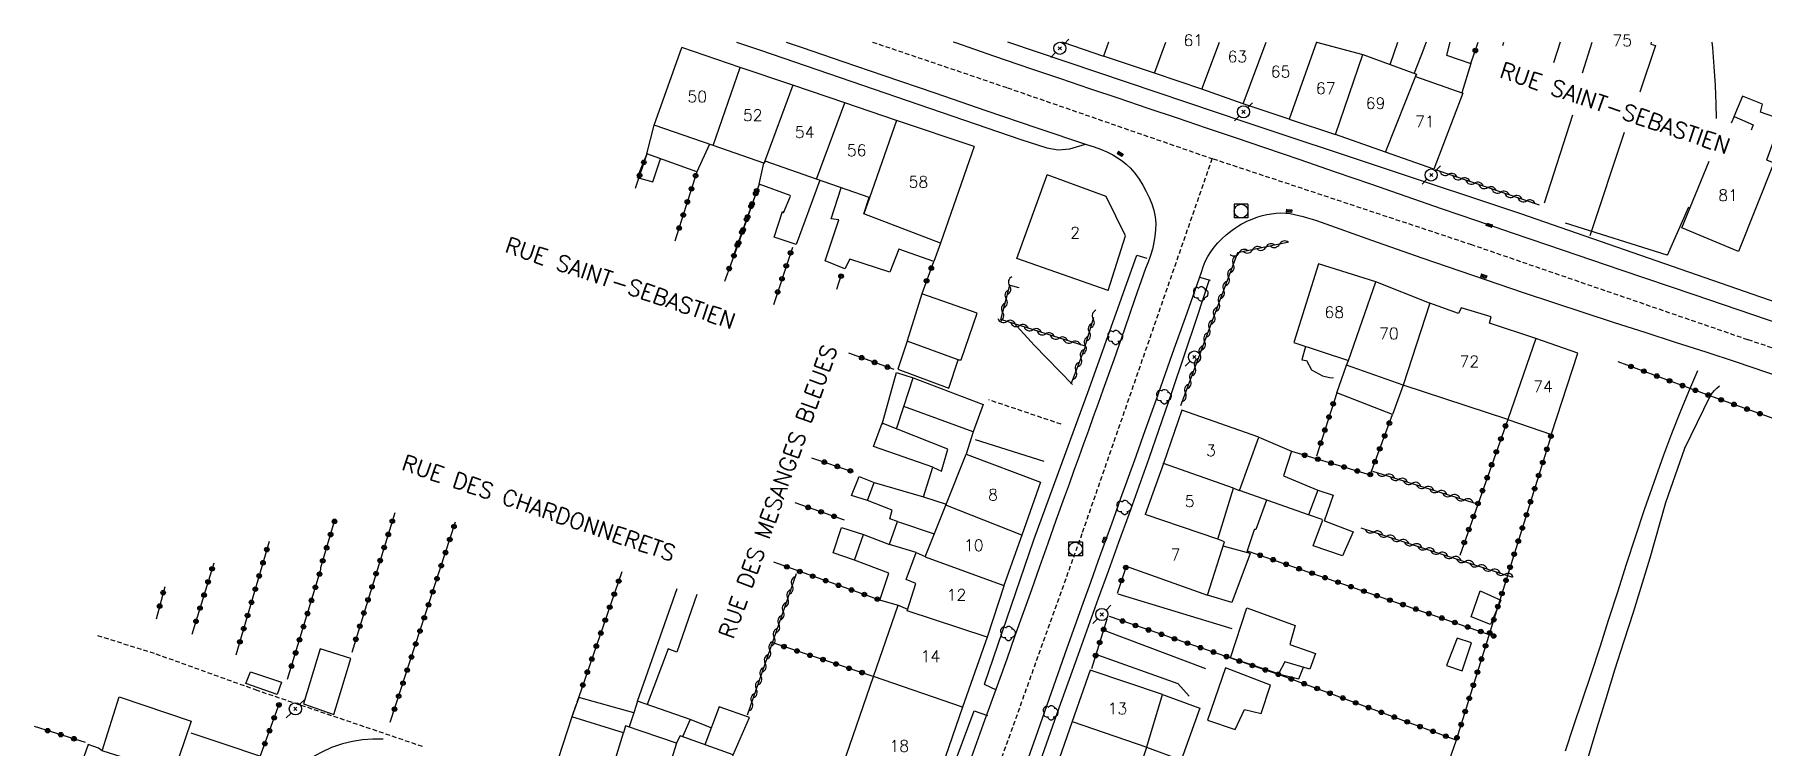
# Model space of a CAD drawing. Header units: millimetres. Extents: x 149998 to 151001, y 150999 to 152001.
# Drawn here: x 150548.3 to 150737.2, y 151922.9 to 152000.8 of the extents above; entities that cross this region are included whole.
import ezdxf
from ezdxf.enums import TextEntityAlignment as Align

# ---------------------------------------------------------------- set-up
doc = ezdxf.new("R2010")
doc.units = ezdxf.units.MM
doc.linetypes.add('DASHED', pattern=[0.75, 0.5, -0.25])
doc.layers.get('0').update_dxf_attribs({"linetype": 'CONTINUOUS'})
for name, color, linetype in [('W0001', 6, 'DASHED'), ('W0006', 2, 'CONTINUOUS'), ('W0008', 7, 'CONTINUOUS'), ('W0014', 7, 'CONTINUOUS'), ('W0017', 7, 'CONTINUOUS'), ('W0071', 7, 'CONTINUOUS'), ('W0101', 7, 'CONTINUOUS'), ('W0104', 1, 'CONTINUOUS'), ('W0112', 1, 'DASHED'), ('W0300', 7, 'CONTINUOUS'), ('W0310', 3, 'CONTINUOUS'), ('W0323', 7, 'CONTINUOUS'), ('W0401', 7, 'CONTINUOUS'), ('W0420', 7, 'CONTINUOUS'), ('W0473', 7, 'CONTINUOUS'), ('W0989', 7, 'CONTINUOUS'), ('W0991', 7, 'CONTINUOUS'), ('W1102', 7, 'CONTINUOUS')]:
    doc.layers.add(name, color=color, linetype=linetype)
doc.styles.get("Standard").update_dxf_attribs({"font": 'romans.shx', "width": 0.85})

# ---------------------------------------------------------------- blocks, each defined once
blk = doc.blocks.new('T300')
for p, q in [((-0.8, 0.51), (-0.86, 0.34)), ((-0.86, 0.34), (-0.86, 0.17)), ((-0.86, 0.17), (-0.74, 0.06)), ((-0.69, 0.63), (-0.8, 0.51)), ((-0.8, -0.06), (-0.74, 0.06)), ((-0.74, 0.06), (-0.69, 0.11)), ((-0.57, 0.69), (-0.69, 0.63)), ((-0.46, 0.69), (-0.57, 0.69)), ((-0.29, 0.63), (-0.46, 0.69)), ((-0.29, 0.63), (-0.17, 0.74)), ((-0.23, 0.57), (-0.29, 0.63)), ((-0.17, 0.74), (-0.06, 0.8)), ((-0.06, 0.8), (0.06, 0.8)), ((0.06, 0.8), (0.23, 0.74)), ((0.23, 0.74), (0.34, 0.63)), ((0.34, 0.63), (0.4, 0.51)), ((0.46, 0.46), (0.34, 0.46)), ((0.4, 0.51), (0.4, 0.46)), ((0.57, 0.4), (0.46, 0.46)), ((0.57, 0.4), (0.69, 0.29)), ((0.69, 0.29), (0.74, 0.17)), ((0.74, 0.06), (0.69, -0.17)), ((0.74, 0.17), (0.74, 0.06)), ((-0.8, -0.17), (-0.8, -0.06)), ((-0.8, -0.23), (-0.8, -0.17)), ((-0.74, -0.34), (-0.8, -0.23)), ((-0.69, -0.4), (-0.74, -0.34)), ((-0.51, -0.46), (-0.69, -0.4)), ((-0.4, -0.46), (-0.51, -0.46)), ((-0.4, -0.46), (-0.34, -0.46)), ((-0.34, -0.46), (-0.34, -0.4)), ((-0.34, -0.51), (-0.34, -0.46)), ((-0.29, -0.63), (-0.34, -0.51)), ((-0.17, -0.74), (-0.29, -0.63)), ((-0.06, -0.8), (-0.17, -0.74)), ((0.06, -0.8), (-0.06, -0.8)), ((0.17, -0.74), (0.06, -0.8)), ((0.23, -0.69), (0.17, -0.74)), ((0.29, -0.46), (0.23, -0.46)), ((0.29, -0.63), (0.23, -0.69)), ((0.46, -0.4), (0.29, -0.46)), ((0.34, -0.51), (0.29, -0.63)), ((0.34, -0.51), (0.34, -0.46)), ((0.57, -0.34), (0.46, -0.4)), ((0.63, -0.29), (0.57, -0.34)), ((0.69, -0.17), (0.63, -0.29))]:
    blk.add_line(p, q)
blk = doc.blocks.new('T473')
for p, q in [((-0.166667, 0.166667), (0.166667, -0.166667)), ((-0.166667, -0.166667), (0.166667, 0.166667)), ((0.500001, 0.500001), (1.000002, 1.000002)), ((-1.000002, -1.000002), (-0.500001, -0.500001))]:
    blk.add_line(p, q)
blk.add_ellipse((0, 0), major_axis=(0.471405, 0.471405), ratio=1, start_param=5.4977871438, end_param=11.780972451)
blk = doc.blocks.new('T401')
for p, q in [((-0.3, 0.3), (0, 0.3)), ((-0.3, -0.25), (-0.3, 0.3)), ((-0.3, 0.15), (0, 0.15)), ((-0.3, 0), (0, 0)), ((0, 0.3), (0, -0.25)), ((-0.3, -0.15), (0, -0.15)), ((-0.3, -0.25), (-0.3, -0.3)), ((-0.3, -0.3), (0, -0.3)), ((0, -0.3), (0, -0.25))]:
    blk.add_line(p, q)
blk = doc.blocks.new('T420')
for p, q in [((0.75, 0.75), (-0.75, 0.75)), ((-0.75, 0.75), (-0.75, -0.75)), ((0.75, 0.75), (0.75, -0.75)), ((0.75, -0.75), (-0.75, -0.75))]:
    blk.add_line(p, q)
blk.add_ellipse((0, 0), major_axis=(-0.53, 0.53), ratio=1, start_param=3.926991, end_param=10.210176)
blk = doc.blocks.new('t310o')
at = {"color": 0, "linetype": 'Continuous'}
for centre, start, end in [((-0.5, 0.38), 216.8699, 323.1304), ((0.5, -0.37), 36.8699, 143.1303)]:
    blk.add_arc(centre, 0.625, start, end, dxfattribs=at)
blk = doc.blocks.new('t323o')
at = {"color": 0, "linetype": 'Continuous'}
for radius in [0.25, 0.15]:
    blk.add_circle((0, 0), radius, dxfattribs=at)

msp = doc.modelspace()

# ---------------------------------------------------------------- linework, layer by layer
at = {"layer": 'W0001'}
for points in [[(150639.86, 152000), (150654.61, 151995), (150676.97, 151987.26)], [(150676.97, 151987.26), (150662.75, 151946.27), (150652.39, 151917.37), (150645.09, 151898.47)], [(150768.76, 151956.44), (150735.52, 151967.46), (150705.36, 151977.83), (150676.97, 151987.26)]]:
    msp.add_lwpolyline(points, dxfattribs=at)
at = {"layer": 'W0006'}
for points in [[(150625.01, 152000), (150627.62, 151999.11), (150656.08, 151989.35), (150658.91, 151988.42), (150660.15, 151988.22), (150661.43, 151988.32), (150663.16, 151988.83)], [(150742.18, 151970.3), (150710.7, 151981.21), (150680.69, 151991.22), (150654.66, 152000)]]:
    msp.add_lwpolyline(points, dxfattribs=at)
at = {"layer": 'W0008'}
for points in [[(150630.43, 152000), (150632.17, 151999.4), (150636.64, 151997.86), (150641.11, 151996.33), (150646.67, 151994.43), (150652.24, 151992.53), (150657.81, 151990.64), (150663.38, 151988.75)], [(150745.68, 151966.94), (150737.67, 151969.64), (150729.66, 151972.36), (150721.66, 151975.08), (150713.66, 151977.81), (150709.79, 151979.13), (150705.92, 151980.46), (150702.06, 151981.79), (150698.19, 151983.12), (150694.33, 151984.46), (150690.46, 151985.79), (150686.59, 151987.12), (150682.73, 151988.44), (150679.55, 151989.52), (150676.36, 151990.6), (150673.18, 151991.67), (150670, 151992.74), (150666.81, 151993.82), (150663.63, 151994.89), (150660.45, 151995.97), (150657.27, 151997.05), (150653.12, 151998.47), (150648.98, 151999.9), (150648.69, 152000)], [(150675.81, 151974.86), (150676, 151975.44), (150676.23, 151976.01), (150676.51, 151976.55), (150676.83, 151977.07), (150677.2, 151977.58), (150677.61, 151978.05), (150678.05, 151978.49), (150678.51, 151978.92), (150678.84, 151979.19), (150679.17, 151979.45), (150679.52, 151979.7), (150679.88, 151979.93), (150680.17, 151980.1), (150680.46, 151980.26), (150680.76, 151980.41), (150681.07, 151980.55), (150681.53, 151980.73), (150681.99, 151980.9), (150682.47, 151981.04), (150682.95, 151981.16), (150683.46, 151981.24), (150683.98, 151981.29), (150684.5, 151981.32), (150685.02, 151981.3), (150685.51, 151981.25), (150685.99, 151981.17), (150686.46, 151981.06), (150686.93, 151980.94), (150687.42, 151980.8), (150687.92, 151980.66), (150688.4, 151980.5), (150688.89, 151980.32)], [(150688.89, 151980.32), (150694.39, 151978.36), (150699.91, 151976.42), (150705.43, 151974.51), (150710.96, 151972.63), (150714.28, 151971.52), (150717.6, 151970.44), (150720.93, 151969.36), (150724.26, 151968.29), (150727.59, 151967.22), (150730.92, 151966.14), (150734.24, 151965.05), (150737.56, 151963.94), (150743.47, 151961.94), (150749.36, 151959.9), (150755.25, 151957.83), (150761.12, 151955.74)], [(150669.7, 151975.27), (150668.55, 151971.94), (150667.39, 151968.61), (150666.23, 151965.29), (150665.05, 151961.97), (150664.53, 151960.5), (150664, 151959.03), (150663.47, 151957.56), (150662.94, 151956.1), (150662.41, 151954.63), (150661.88, 151953.17), (150661.35, 151951.7), (150660.82, 151950.23), (150659.92, 151947.71), (150659.02, 151945.19), (150658.13, 151942.67), (150657.23, 151940.14), (150656.34, 151937.62), (150655.44, 151935.1), (150654.54, 151932.58), (150653.64, 151930.06), (150651.98, 151925.46), (150650.31, 151920.86)], [(150655.98, 151919.14), (150657.71, 151924.03), (150659.43, 151928.92), (150661.16, 151933.8), (150662.9, 151938.69), (150663.72, 151940.98), (150664.54, 151943.28), (150665.37, 151945.57), (150666.2, 151947.86), (150667.02, 151950.16), (150667.85, 151952.45), (150668.67, 151954.74), (150669.49, 151957.04), (150671.08, 151961.49), (150672.66, 151965.95), (150674.24, 151970.41), (150675.81, 151974.86)]]:
    msp.add_lwpolyline(points, dxfattribs=at)
at = {"layer": 'W0014'}
for points in [[(150663.38, 151988.75), (150664.1, 151988.55), (150664.8, 151988.29), (150665.48, 151988), (150666.14, 151987.66), (150666.65, 151987.36), (150667.14, 151987.03), (150667.6, 151986.66), (150668.03, 151986.25), (150668.55, 151985.66), (150669.01, 151985.02), (150669.41, 151984.36), (150669.78, 151983.67), (150670.1, 151983.01), (150670.38, 151982.32), (150670.61, 151981.62), (150670.76, 151980.89), (150670.82, 151980.19), (150670.8, 151979.49), (150670.73, 151978.8), (150670.62, 151978.11), (150670.47, 151977.38), (150670.26, 151976.66), (150670.01, 151975.95), (150669.7, 151975.27)], [(150652.1, 151929.83), (150657.51, 151945.62), (150663.55, 151962.12), (150668.77, 151976.71), (150669.83, 151976.38)], [(150676.67, 151974.01), (150675.32, 151969.89), (150673.94, 151965.77), (150672.55, 151961.66), (150671.13, 151957.56), (150670.06, 151954.49), (150668.97, 151951.43), (150667.87, 151948.37), (150666.76, 151945.31), (150665.65, 151942.25), (150664.54, 151939.2), (150663.43, 151936.14), (150662.33, 151933.08), (150660.24, 151927.2), (150658.14, 151921.32)], [(150675.61, 151974.31), (150676.75, 151973.99)], [(150653.43, 151929.17), (150652.1, 151929.8)], [(150622.4, 151911.18), (150634.09, 151906.85), (150635.74, 151906.5), (150638.82, 151906.55), (150640.16, 151906.74), (150641.58, 151907.51), (150643.61, 151908.8), (150645.41, 151911.94), (150650.97, 151926.92), (150652.43, 151926.42)], [(150586.4, 151923.83), (150585.27, 151923.83), (150584.15, 151923.75), (150583.05, 151923.58), (150581.96, 151923.31), (150580.77, 151922.9), (150579.63, 151922.37), (150578.52, 151921.78), (150577.44, 151921.16), (150576.3, 151920.51), (150575.18, 151919.83), (150574.1, 151919.08), (150573.09, 151918.23), (150572.59, 151917.72), (150572.13, 151917.18), (150571.72, 151916.6), (150571.35, 151915.99)]]:
    msp.add_lwpolyline(points, dxfattribs=at)
at = {"layer": 'W0017'}
for points in [[(150713.31, 151982.42), (150716.4, 151992.04)], [(150722.02, 151990.13), (150718.27, 151978.83)], [(150729.03, 151981.96), (150726.7, 151976.69)], [(150661.74, 151962.57), (150657.55, 151966.88), (150655.31, 151969.32)], [(150658.62, 151954.16), (150651.11, 151956.54)], [(150666.67, 151939.71), (150679.14, 151935.92)], [(150676.3, 151931.5), (150665.17, 151935.71)], [(150664.44, 151933.03), (150673.22, 151929.9), (150674.48, 151928.52)], [(150576.63, 151920.72), (150565.43, 151924.47)]]:
    msp.add_lwpolyline(points, dxfattribs=at)
at = {"layer": 'W0071'}
for points in [[(150730.02, 151964.06), (150729.04, 151961.78), (150728.08, 151959.48), (150727.17, 151957.17), (150726.29, 151954.84), (150725.23, 151951.87), (150724.2, 151948.89), (150723.2, 151945.9), (150722.22, 151942.9), (150721.26, 151939.89), (150720.3, 151936.89), (150719.33, 151933.89), (150718.35, 151930.89), (150717.42, 151928.09), (150716.48, 151925.3), (150715.55, 151922.5)], [(150718.12, 151921.95), (150719.07, 151925.11), (150720.03, 151928.27), (150721, 151931.42), (150721.99, 151934.56), (150723.02, 151937.7), (150724.83, 151943.64), (150726.55, 151949.67), (150728.62, 151955.64), (150731.41, 151961.3), (150731.62, 151961.62), (150731.86, 151961.91), (150732.12, 151962.18), (150732.41, 151962.42)]]:
    msp.add_lwpolyline(points, dxfattribs=at)
at = {"layer": 'W0101'}
for points in [[(150622.47, 151988.68), (150616.02, 151990.93), (150619.02, 151999.4)], [(150625.41, 151997.23), (150619.02, 151999.4)], [(150660.69, 151999.95), (150660.55, 152000)], [(150665.13, 151998.45), (150665.15, 151998.42), (150660.69, 151999.95)], [(150670.69, 151996.58), (150665.13, 151998.45), (150665.13, 151998.45)], [(150688.38, 152000), (150688.4, 151999.99)], [(150688.4, 151999.99), (150693.46, 151998.65)], [(150693.46, 151998.65), (150699.32, 151996.5)], [(150717.46, 151996.65), (150718.51, 152000)], [(150724.97, 152000), (150724.91, 151999.77), (150725.42, 151999.62), (150723.72, 151994.52)], [(150631.15, 151995.28), (150625.41, 151997.23)], [(150675.84, 151994.85), (150670.69, 151996.58)], [(150699.32, 151996.5), (150699.19, 151996.23), (150704.37, 151994.4), (150701.21, 151986.12)], [(150636.83, 151993.35), (150631.15, 151995.28)], [(150680.39, 151993.23), (150675.84, 151994.85), (150675.84, 151994.85)], [(150642.51, 151991.43), (150642.48, 151991.43), (150636.83, 151993.35)], [(150685.39, 151991.56), (150680.48, 151993.2), (150680.39, 151993.23)], [(150650.97, 151988.59), (150642.51, 151991.43)], [(150685.39, 151991.56), (150690.45, 151989.89)], [(150695.94, 151987.97), (150690.45, 151989.89)], [(150628.14, 151986.98), (150627.98, 151986.76), (150622.47, 151988.68)], [(150633.74, 151985.02), (150628.14, 151986.98)], [(150650.97, 151988.59), (150647.3, 151978.02), (150638.94, 151981.21)], [(150701.21, 151986.12), (150695.94, 151987.97)], [(150737.56, 151987.13), (150738.37, 151986.79), (150734.48, 151977.11), (150728.31, 151979.7), (150731.28, 151986.97)], [(150665.63, 151972.85), (150655.65, 151976.36), (150658.96, 151985.47)], [(150665.63, 151972.85), (150667.5, 151978.84), (150665.42, 151983.12), (150658.96, 151985.47)], [(150639.5, 151983), (150633.74, 151985.02)], [(150638.94, 151981.21), (150639.5, 151983)], [(150688.62, 151975.77), (150685.91, 151967.17), (150691.87, 151965.2)], [(150694.86, 151973.81), (150694.86, 151973.81), (150688.62, 151975.77)], [(150700.77, 151971.45), (150700.75, 151971.45), (150694.86, 151973.81)], [(150712.35, 151967.62), (150707.28, 151969.28), (150707.46, 151969.96), (150704.21, 151970.95), (150703.92, 151970.32), (150700.77, 151971.45), (150700.77, 151971.45)], [(150716.94, 151966.01), (150712.35, 151967.62), (150712.35, 151967.62)], [(150697.84, 151962.49), (150697.84, 151962.52), (150691.68, 151964.68), (150691.87, 151965.2)], [(150709.29, 151958.75), (150714.06, 151957.1), (150714.06, 151957.18), (150716.94, 151966.01)], [(150709.29, 151958.75), (150697.84, 151962.49)], [(150673.68, 151959.76), (150671.68, 151953.95), (150671.68, 151954.01), (150671.66, 151953.96)], [(150679.31, 151951.24), (150679.96, 151950.98), (150682.07, 151956.83), (150673.68, 151959.76)], [(150647.87, 151949.39), (150650.09, 151954.95), (150658.24, 151951.92)], [(150671.66, 151953.96), (150669.67, 151948.39)], [(150658.24, 151951.92), (150656.18, 151946.12)], [(150677.59, 151945.68), (150679.31, 151951.24)], [(150645.61, 151943.74), (150647.87, 151949.39)], [(150656.18, 151946.12), (150654.21, 151940.61)], [(150667.6, 151942.72), (150667.59, 151942.72), (150676.47, 151939.57), (150678.35, 151945.39), (150677.59, 151945.68)], [(150643.65, 151937.86), (150644.59, 151940.84), (150643.56, 151941.26), (150644.66, 151944.21), (150645.61, 151943.77)], [(150645.61, 151943.77), (150645.61, 151943.74)], [(150654.21, 151940.61), (150654.21, 151940.55), (150652.41, 151934.97)], [(150639.97, 151930.67), (150642.69, 151938.45), (150643.7, 151938.02)], [(150652.41, 151934.97), (150649.7, 151927.32)], [(150649.7, 151927.32), (150645.63, 151915.49), (150635.9, 151918.84), (150639.97, 151930.67)], [(150663.65, 151931.37), (150661.69, 151925.75)], [(150669.85, 151922.96), (150669.85, 151922.99), (150671.56, 151928.7), (150663.65, 151931.37)], [(150612.67, 151924.51), (150607, 151926.27), (150604.5, 151918.55), (150610.25, 151916.63)], [(150618.45, 151923.39), (150612.89, 151925.3), (150612.67, 151924.51)], [(150661.69, 151925.75), (150659.68, 151920), (150659.68, 151920)], [(150612.67, 151924.51), (150612.67, 151924.51)], [(150621.34, 151912.93), (150624.65, 151922.11), (150618.85, 151924.18), (150618.45, 151923.42)], [(150618.45, 151923.42), (150618.45, 151923.39)], [(150667.89, 151917.17), (150669.85, 151922.96)]]:
    msp.add_lwpolyline(points, dxfattribs=at)
msp.add_lwpolyline([(150565.43, 151925.79), (150563.47, 151920), (150561.9, 151915.84), (150557.26, 151917.4), (150558.59, 151921.63), (150555.71, 151922.56), (150557.56, 151928.47)], close=True, dxfattribs=at)
at = {"layer": 'W0104'}
for points in [[(150688.4, 151999.99), (150688.41, 152000)], [(150696.45, 151997.55), (150697.28, 152000)], [(150700.37, 152000), (150700.12, 151999.33), (150700.1, 151999.3), (150699.07, 151996.59)], [(150702.95, 152000), (150702.6, 151998.56), (150705.26, 151997.64), (150704.26, 151994.44)], [(150708.75, 151999.62), (150708.87, 152000)], [(150715.01, 152000), (150714.29, 151997.74)], [(150737.61, 151987.11), (150739.18, 151991.54), (150736.9, 151992.33), (150737.11, 151993.2), (150734.93, 151994.09), (150733.99, 151991.84), (150734.02, 151991.87)], [(150622.07, 151988.82), (150620.68, 151985.83), (150615.2, 151987.79), (150616.02, 151990.93)], [(150734.02, 151991.87), (150733.71, 151991.12)], [(150734.02, 151991.87), (150736.09, 151990.96), (150735.89, 151990.38)], [(150615.2, 151987.79), (150614.17, 151985.18), (150615.85, 151984.73), (150616.7, 151987.25)], [(150634.12, 151984.89), (150632.53, 151980.55), (150632.5, 151980.55), (150631.52, 151977.86), (150629.13, 151978.68), (150630.05, 151981.48), (150630.14, 151981.32), (150630.92, 151983.16), (150630.86, 151983.22), (150627.47, 151984.48), (150627.98, 151986.76)], [(150647.3, 151978.02), (150646.58, 151976.02), (150642.75, 151977.37), (150641.77, 151974.85), (150637.38, 151976.28), (150636.86, 151975.2), (150634.71, 151976.1), (150636.18, 151980.58), (150635.35, 151980.67), (150636.46, 151984.06)], [(150639.56, 151982.98), (150638.94, 151981.21)], [(150649.23, 151965.28), (150643.66, 151967.31)], [(150687.2, 151966.74), (150686.77, 151965.28), (150687.28, 151965.21), (150687.84, 151964.19), (150689.04, 151963.51), (150689.79, 151963.34), (150690.25, 151963.29)], [(150697.84, 151962.49), (150696.7, 151959.29), (150690.59, 151961.66), (150691.68, 151964.68)], [(150640.92, 151958.35), (150640.94, 151958.24), (150642.49, 151963.88), (150644.33, 151963.31)], [(150643.3, 151960.17), (150644.33, 151963.31)], [(150644.33, 151963.31), (150651.96, 151960.39), (150650.86, 151957.41)], [(150642.48, 151957.74), (150643.3, 151960.17)], [(150650.86, 151957.41), (150643.3, 151960.17)], [(150646.45, 151953.54), (150639.99, 151955.8), (150640.92, 151958.35)], [(150646.45, 151953.54), (150647.42, 151953.12), (150648.11, 151955.53), (150640.92, 151958.35)], [(150650.86, 151957.41), (150650.09, 151954.95)], [(150682.07, 151956.83), (150685.66, 151955.28), (150684.77, 151952.6), (150688.54, 151951.02), (150687.53, 151948.33), (150679.96, 151950.98)], [(150645.43, 151950.32), (150646.45, 151953.54)], [(150639.31, 151949.89), (150637.58, 151950.45), (150638.43, 151952.54), (150640.06, 151951.87)], [(150639.31, 151949.89), (150640.06, 151951.87)], [(150640.06, 151951.87), (150645.43, 151950.32)], [(150642.62, 151947.61), (150641.75, 151947.89), (150642.03, 151948.84), (150639.31, 151949.89)], [(150645.43, 151950.32), (150647.92, 151949.51)], [(150682.92, 151949.95), (150681.77, 151946.72), (150681.61, 151946.72), (150681.58, 151946.69), (150680.81, 151944.42), (150680.82, 151944.31), (150681.12, 151944.1)], [(150688.54, 151951.02), (150690.2, 151950.48), (150689.22, 151947.66), (150689.25, 151947.69), (150692.4, 151946.47), (150691.21, 151943.86), (150688.04, 151944.94), (150689.04, 151947.68), (150689.01, 151947.82), (150687.53, 151948.33)], [(150642.83, 151938.4), (150640.66, 151939.03), (150641.66, 151941.98), (150637.91, 151943.4), (150638.89, 151946.2), (150641.74, 151945.11), (150641.74, 151945.14), (150642.62, 151947.61)], [(150642.62, 151947.61), (150646.61, 151946.25)], [(150637.91, 151943.4), (150635.58, 151944.18), (150636.49, 151946.95), (150638.89, 151946.2)], [(150644.66, 151944.21), (150641.74, 151945.11)], [(150681.12, 151944.1), (150679.14, 151938.75), (150676.47, 151939.57)], [(150681.12, 151944.1), (150678.2, 151944.92)], [(150614.2, 151927.98), (150618.51, 151940.28)], [(150620.68, 151939.63), (150618.49, 151933.32), (150617.54, 151933.71), (150615.26, 151927.61)], [(150684.24, 151930.95), (150686.47, 151930.42), (150686.95, 151931.69)], [(150622.25, 151925.05), (150619.95, 151925.96), (150619.95, 151925.98), (150614.2, 151927.98), (150613.8, 151926.7), (150607.77, 151928.37), (150607, 151926.27)], [(150671.56, 151928.7), (150675.63, 151927.21), (150673.59, 151921.54), (150669.85, 151922.93)], [(150613.8, 151926.7), (150613.27, 151925.17)], [(150624.65, 151922.11), (150626.43, 151926.18), (150623.12, 151927.37), (150621.55, 151923.22)], [(150619.95, 151925.96), (150619.11, 151924.08)], [(150555.71, 151922.56), (150555.28, 151922.84), (150554.17, 151923.23), (150553.18, 151920.43), (150554.32, 151920.24), (150554.32, 151920.21), (150553.96, 151918.89), (150557.39, 151917.83)]]:
    msp.add_lwpolyline(points, dxfattribs=at)
for points in [[(150648.2, 151962.19), (150649.23, 151965.28), (150649.26, 151965.28), (150649.55, 151965.26), (150651.32, 151970.38), (150645.27, 151972.49), (150643.66, 151967.34), (150643.66, 151967.31), (150642.65, 151964.27)], [(150707.39, 151936.35), (150705.3, 151937.2), (150706.28, 151940.02), (150708.51, 151939.03)], [(150684.24, 151930.95), (150678.99, 151932.7), (150680.76, 151938.19), (150686.05, 151936.24), (150685.47, 151934.18), (150688.26, 151933.2), (150687.67, 151931.49), (150684.91, 151932.27)], [(150703.76, 151934.88), (150702.58, 151931.86), (150704.32, 151931.3), (150705.32, 151934.34)], [(150577.71, 151927.69), (150581.02, 151926.51), (150582.88, 151932.63), (150579.52, 151933.71)], [(150574.82, 151928.72), (150571.4, 151929.9), (150571.92, 151931.17), (150575.31, 151930.07)], [(150683.37, 151929.71), (150678.43, 151931.62), (150676.47, 151925.9), (150679.51, 151924.88), (150680.52, 151927.05), (150682.34, 151926.62)]]:
    msp.add_lwpolyline(points, close=True, dxfattribs=at)
at = {"layer": 'W0112'}
for points in [[(150660.49, 151958.23), (150652.58, 151960.9)], [(150590.71, 151923.02), (150572.65, 151929.14), (150561.42, 151933.18), (150554.99, 151935.19)], [(150607.73, 151928.33), (150607.08, 151926.48)]]:
    msp.add_lwpolyline(points, dxfattribs=at)
at = {"layer": 'W0300'}
for points in [[(150732.11, 151991.66), (150732.07, 151993.21), (150731.98, 151995.26), (150731.85, 151997.31), (150731.68, 151999.35), (150731.62, 152000)], [(150726.7, 151976.71), (150715.58, 151980.22)]]:
    msp.add_lwpolyline(points, dxfattribs=at)
at = {"layer": 'W0310'}
for points in [[(150712.76, 151982.17), (150701.39, 151986.02)], [(150685.2, 151978.09), (150679.74, 151976.95), (150673.54, 151960.25)], [(150663.1, 151966.75), (150653.88, 151969.68), (150654.87, 151973.42), (150655.87, 151973.17)], [(150661.58, 151962.65), (150663.13, 151966.73), (150663.1, 151966.75), (150664.07, 151969.95)], [(150694.52, 151953.11), (150705.96, 151949.54)], [(150693.23, 151946.92), (150709.8, 151941.54)], [(150631.53, 151941.89), (150626.19, 151926.45)]]:
    msp.add_lwpolyline(points, dxfattribs=at)
at = {"layer": 'W0323'}
for points in [[(150705.26, 151997.64), (150706.06, 152000)], [(150615.2, 151987.79), (150613.95, 151984)], [(150620.68, 151985.83), (150618.29, 151978.24)], [(150627.47, 151984.48), (150625.09, 151977.62), (150623.69, 151973.84)], [(150627.47, 151984.48), (150624.59, 151976.39)], [(150631.12, 151977.55), (150629.04, 151971.27)], [(150646.55, 151975.99), (150645.27, 151972.49)], [(150635.96, 151972.99), (150636.5, 151974.61)], [(150642.25, 151964.21), (150637.28, 151966)], [(150764.83, 151949.49), (150754.41, 151953.11), (150732.15, 151961.06), (150721.35, 151965.07)], [(150690.59, 151961.66), (150688.39, 151954.75)], [(150685.66, 151955.28), (150694.25, 151952.71), (150696.7, 151959.29)], [(150709.29, 151958.75), (150704.03, 151943.91)], [(150714.06, 151957.1), (150703.66, 151923.73), (150689.05, 151881.98), (150676.47, 151847.72)], [(150633.19, 151954.58), (150637.76, 151953.04)], [(150636.82, 151947.77), (150631.42, 151949.64)], [(150575.96, 151930.38), (150579.6, 151942.38), (150579.59, 151942.6), (150581.17, 151947.89)], [(150587.68, 151948.55), (150582.96, 151933.31)], [(150587.17, 151925.67), (150594.31, 151947.59)], [(150573.95, 151945.43), (150570.32, 151933.02)], [(150680.81, 151944.42), (150707.89, 151935.05)], [(150567.9, 151943.05), (150565.51, 151935.27)], [(150612.49, 151942.1), (150607.73, 151928.33)], [(150640.66, 151939.03), (150629.09, 151943.15)], [(150667.59, 151942.69), (150666.59, 151939.73)], [(150562.53, 151940.48), (150561.6, 151936.92)], [(150665.48, 151936.94), (150663.81, 151931.52)], [(150703.66, 151923.73), (150684.65, 151930.76), (150665.77, 151937.22)], [(150639.95, 151930.69), (150628.77, 151934.41)], [(150572.95, 151921.93), (150575.04, 151927.66)], [(150553.88, 151923.48), (150548.31, 151925.21)]]:
    msp.add_lwpolyline(points, dxfattribs=at)
at = {"layer": 'W1102'}
for points in [[(150660.69, 151999.95), (150660.7, 152000)], [(150665.65, 152000), (150665.13, 151998.45)], [(150670.69, 151996.58), (150671.93, 152000)], [(150675.84, 151994.85), (150677.79, 152000)], [(150680.39, 151993.23), (150682.87, 152000)], [(150688.4, 151999.99), (150685.39, 151991.56)], [(150690.45, 151989.89), (150693.46, 151998.65)], [(150622.46, 151988.68), (150625.41, 151997.23)], [(150695.94, 151987.97), (150699.32, 151996.5)], [(150631.15, 151995.28), (150628.08, 151986.89)], [(150633.74, 151985.02), (150636.83, 151993.35)], [(150642.51, 151991.43), (150639.56, 151982.98)], [(150691.87, 151965.2), (150694.86, 151973.81)], [(150700.77, 151971.45), (150697.84, 151962.49)], [(150712.35, 151967.62), (150709.29, 151958.75)], [(150679.31, 151951.24), (150671.66, 151953.96)], [(150656.18, 151946.12), (150647.87, 151949.39)], [(150677.59, 151945.68), (150669.67, 151948.39)], [(150645.61, 151943.74), (150654.21, 151940.61)], [(150652.41, 151934.97), (150643.65, 151937.86)], [(150649.7, 151927.32), (150639.97, 151930.67)], [(150661.69, 151925.75), (150669.85, 151922.96)], [(150609.79, 151916.55), (150610.2, 151916.47), (150612.67, 151924.51)], [(150618.45, 151923.39), (150615.75, 151914.8)]]:
    msp.add_lwpolyline(points, dxfattribs=at)

# ---------------------------------------------------------------- block references
at = {"layer": 'W0300'}
for p in [(150675.79, 151972.48), (150666.45, 151967.72), (150671.76, 151961.24), (150667.42, 151949.14), (150654.73, 151935.37), (150659.39, 151926.7)]:
    msp.add_blockref('T300', p, dxfattribs=at)
at = {"layer": 'W0310'}
for p, rotation in [((150702.81, 151985.54), 161.2947544570133), ((150704.23, 151985.05), 161.2947544570133), ((150705.66, 151984.57), 161.2947544570133), ((150707.08, 151984.09), 161.2947544570133), ((150708.5, 151983.61), 161.2947544570133), ((150709.92, 151983.13), 161.2947544570133), ((150711.34, 151982.65), 161.2947544570133), ((150681.4, 151977.3), 191.8563581472071), ((150682.87, 151977.6), 191.8563581472071), ((150684.33, 151977.91), 191.8563581472071), ((150679.29, 151975.72), 249.617533324967), ((150679.93, 151976.99), 191.8563581472071), ((150654.86, 151973.38), 75.21269763316492), ((150678.24, 151972.91), 249.617533324967), ((150678.77, 151974.31), 249.617533324967), ((150654.48, 151971.93), 75.21269763316492), ((150677.72, 151971.5), 249.617533324967), ((150654.52, 151969.48), 162.381687382089), ((150654.09, 151970.48), 75.21269763316492), ((150664, 151969.73), 73.14806370446924), ((150677.2, 151970.1), 249.617533324967), ((150655.95, 151969.02), 162.381687382089), ((150657.38, 151968.57), 162.381687382089), ((150658.81, 151968.11), 162.381687382089), ((150660.24, 151967.66), 162.381687382089), ((150663.57, 151968.29), 73.14806370446924), ((150676.15, 151967.28), 249.617533324967), ((150676.68, 151968.69), 249.617533324967), ((150661.67, 151967.21), 162.381687382089), ((150662.65, 151965.46), 69.16837059544694), ((150663.13, 151966.85), 73.14806370446924), ((150675.63, 151965.88), 249.617533324967), ((150662.11, 151964.06), 69.16837059544694), ((150675.11, 151964.47), 249.617533324967), ((150674.06, 151961.66), 249.617533324967), ((150674.59, 151963.07), 249.617533324967), ((150695.95, 151952.66), 342.7053107776003), ((150697.38, 151952.21), 342.7053107776003), ((150698.82, 151951.77), 342.7053107776003), ((150700.25, 151951.32), 342.7053107776003), ((150701.68, 151950.88), 342.7053107776003), ((150703.11, 151950.43), 342.7053107776003), ((150704.54, 151949.98), 342.7053107776003), ((150694.66, 151946.46), 341.9987315200726), ((150696.09, 151946), 341.9987315200726), ((150697.51, 151945.53), 341.9987315200726), ((150698.94, 151945.07), 341.9987315200726), ((150700.37, 151944.61), 341.9987315200726), ((150701.79, 151944.14), 341.9987315200726), ((150703.22, 151943.68), 341.9987315200726), ((150704.65, 151943.22), 341.9987315200726), ((150631.09, 151940.63), 250.9359646044348), ((150706.07, 151942.75), 341.9987315200726), ((150707.5, 151942.29), 341.9987315200726), ((150708.93, 151941.83), 341.9987315200726), ((150630.6, 151939.21), 250.9359646044348), ((150630.11, 151937.8), 250.9359646044348), ((150629.13, 151934.96), 250.9359646044348), ((150629.62, 151936.38), 250.9359646044348), ((150628.64, 151933.54), 250.9359646044348), ((150628.15, 151932.12), 250.9359646044348), ((150627.17, 151929.29), 250.9359646044348), ((150627.66, 151930.71), 250.9359646044348), ((150626.68, 151927.87), 250.9359646044348)]:
    msp.add_blockref('t310o', p, dxfattribs=dict(at, rotation=rotation))
at = {"layer": 'W0323'}
for p, rotation in [((150705.74, 151999.06), 71.22999195868898), ((150614.89, 151986.85), 251.7985158967951), ((150614.42, 151985.43), 251.7985158967951), ((150620.54, 151985.4), 252.5413164642927), ((150620.09, 151983.96), 252.5413164642927), ((150627.11, 151983.46), 250.4247770874863), ((150627.21, 151983.73), 250.891601109587), ((150619.19, 151981.1), 252.5413164642927), ((150619.64, 151982.53), 252.5413164642927), ((150626.6, 151982.05), 250.4247770874863), ((150626.72, 151982.31), 250.891601109587), ((150618.74, 151979.67), 252.5413164642927), ((150625.6, 151979.22), 250.4247770874863), ((150625.74, 151979.48), 250.891601109587), ((150626.1, 151980.63), 250.4247770874863), ((150626.23, 151980.9), 250.891601109587), ((150625.1, 151977.81), 250.4247770874863), ((150625.24, 151978.06), 250.891601109587), ((150624.73, 151976.65), 249.6863799086607), ((150630.45, 151975.54), 251.7204309273474), ((150630.92, 151976.96), 251.7204309273474), ((150646.3, 151975.3), 249.8290520566728), ((150624.21, 151975.24), 249.6863799086607), ((150629.98, 151974.12), 251.7204309273474), ((150636.44, 151974.41), 71.62058377863127), ((150645.78, 151973.9), 249.8290520566728), ((150629.51, 151972.69), 251.7204309273474), ((150638.69, 151965.5), 160.1675668429581), ((150640.1, 151964.99), 160.1675668429581), ((150641.51, 151964.48), 160.1675668429581), ((150722.75, 151964.55), 159.6685745000267), ((150724.16, 151964.03), 159.6685745000267), ((150725.57, 151963.5), 159.6685745000267), ((150726.97, 151962.98), 159.6685745000267), ((150728.38, 151962.46), 159.6685745000267), ((150690.21, 151960.46), 252.3392713420002), ((150729.79, 151961.94), 159.6685745000267), ((150731.19, 151961.42), 159.6685745000267), ((150732.6, 151960.9), 160.3469911827744), ((150734.01, 151960.4), 160.3469911827744), ((150689.75, 151959.03), 252.3392713420002), ((150696.35, 151958.36), 69.59865300914106), ((150735.43, 151959.89), 160.3469911827744), ((150736.84, 151959.39), 160.3469911827744), ((150689.3, 151957.6), 252.3392713420002), ((150695.83, 151956.96), 69.59865300914106), ((150708.54, 151956.64), 250.4806090263067), ((150709.04, 151958.05), 250.4806090263067), ((150714, 151956.93), 252.6926221647018), ((150687.09, 151954.85), 343.3148295943276), ((150688.84, 151956.18), 252.3392713420002), ((150695.3, 151955.55), 69.59865300914106), ((150708.04, 151955.22), 250.4806090263067), ((150713.56, 151955.5), 252.6926221647018), ((150634.61, 151954.1), 341.3760167048619), ((150636.03, 151953.63), 341.3760167048619), ((150637.45, 151953.15), 341.3760167048619), ((150688.53, 151954.42), 343.3148295943276), ((150689.97, 151953.99), 343.3148295943276), ((150691.4, 151953.56), 343.3148295943276), ((150692.84, 151953.13), 343.3148295943276), ((150694.26, 151952.74), 69.59865300914106), ((150694.78, 151954.14), 69.59865300914106), ((150707.53, 151953.81), 250.4806090263067), ((150712.66, 151952.63), 252.6926221647018), ((150713.11, 151954.06), 252.6926221647018), ((150706.53, 151950.98), 250.4806090263067), ((150707.03, 151952.39), 250.4806090263067), ((150712.22, 151951.2), 252.6926221647018), ((150632.84, 151949.15), 160.867255245674), ((150706.03, 151949.57), 250.4806090263067), ((150711.77, 151949.77), 252.6926221647018), ((150581.09, 151947.62), 73.38358344371603), ((150587.4, 151947.64), 252.7896653257921), ((150594.14, 151947.06), 71.9563507624554), ((150634.25, 151948.66), 160.867255245674), ((150635.67, 151948.17), 160.867255245674), ((150705.53, 151948.15), 250.4806090263067), ((150711.33, 151948.34), 252.6926221647018), ((150580.66, 151946.18), 73.38358344371603), ((150586.96, 151946.2), 252.7896653257921), ((150593.68, 151945.64), 71.9563507624554), ((150704.53, 151945.32), 250.4806090263067), ((150705.03, 151946.74), 250.4806090263067), ((150710.43, 151945.47), 252.6926221647018), ((150710.88, 151946.9), 252.6926221647018), ((150573.69, 151944.54), 253.6957465625827), ((150579.8, 151943.31), 73.38358344371603), ((150580.23, 151944.74), 73.38358344371603), ((150586.07, 151943.34), 252.7896653257921), ((150586.51, 151944.77), 252.7896653257921), ((150593.21, 151944.21), 71.9563507624554), ((150682.23, 151943.92), 340.9211206900962), ((150683.65, 151943.43), 340.9211206900962), ((150709.99, 151944.04), 252.6926221647018), ((150567.71, 151942.44), 252.8967012618985), ((150572.85, 151941.66), 253.6957465625827), ((150573.27, 151943.1), 253.6957465625827), ((150579.44, 151941.86), 73.13193438870283), ((150585.63, 151941.91), 252.7896653257921), ((150592.28, 151941.36), 71.9563507624554), ((150592.75, 151942.78), 71.9563507624554), ((150630.51, 151942.65), 160.3610608037209), ((150631.92, 151942.15), 160.3610608037209), ((150633.33, 151941.64), 160.3610608037209), ((150667.55, 151942.58), 251.2980752061894), ((150685.07, 151942.94), 340.9211206900962), ((150686.48, 151942.45), 340.9211206900962), ((150687.9, 151941.96), 340.9211206900962), ((150689.32, 151941.47), 340.9211206900962), ((150709.54, 151942.61), 252.6926221647018), ((150562.36, 151939.83), 255.3455408504264), ((150566.83, 151939.57), 252.8967012618985), ((150567.27, 151941.01), 252.8967012618985), ((150572.43, 151940.22), 253.6957465625827), ((150579, 151940.42), 73.13193438870283), ((150585.18, 151940.47), 252.7896653257921), ((150591.82, 151939.93), 71.9563507624554), ((150611.65, 151939.67), 250.9294362755001), ((150612.14, 151941.09), 250.9294362755001), ((150634.75, 151941.14), 160.3610608037209), ((150636.16, 151940.63), 160.3610608037209), ((150637.57, 151940.13), 160.3610608037209), ((150638.98, 151939.63), 160.3610608037209), ((150667.07, 151941.16), 251.2980752061894), ((150690.74, 151940.98), 340.9211206900962), ((150692.15, 151940.49), 340.9211206900962), ((150693.57, 151940), 340.9211206900962), ((150694.99, 151939.51), 340.9211206900962), ((150708.65, 151939.74), 252.6926221647018), ((150709.09, 151941.18), 252.6926221647018), ((150561.98, 151938.37), 255.3455408504264), ((150566.39, 151938.14), 252.8967012618985), ((150572.01, 151938.78), 253.6957465625827), ((150578.13, 151937.55), 73.13193438870283), ((150578.57, 151938.99), 73.13193438870283), ((150584.29, 151937.61), 252.7896653257921), ((150584.74, 151939.04), 252.7896653257921), ((150591.35, 151938.51), 71.9563507624554), ((150611.16, 151938.25), 250.9294362755001), ((150640.4, 151939.12), 160.3610608037209), ((150696.41, 151939.02), 340.9211206900962), ((150697.83, 151938.53), 340.9211206900962), ((150699.24, 151938.04), 340.9211206900962), ((150700.66, 151937.55), 340.9211206900962), ((150708.2, 151938.31), 252.6926221647018), ((150565.95, 151936.7), 252.8967012618985), ((150571.17, 151935.9), 253.6957465625827), ((150571.59, 151937.34), 253.6957465625827), ((150577.7, 151936.12), 73.13193438870283), ((150583.85, 151936.17), 252.7896653257921), ((150590.43, 151935.65), 71.9563507624554), ((150590.89, 151937.08), 71.9563507624554), ((150610.67, 151936.83), 250.9294362755001), ((150665.13, 151935.82), 252.8616347145817), ((150667.19, 151936.74), 161.101973343614), ((150668.61, 151936.25), 161.101973343614), ((150670.03, 151935.76), 161.101973343614), ((150702.08, 151937.06), 340.9211206900962), ((150703.5, 151936.57), 340.9211206900962), ((150704.91, 151936.08), 340.9211206900962), ((150707.76, 151936.88), 252.6926221647018), ((150570.75, 151934.46), 253.6957465625827), ((150577.26, 151934.68), 73.13193438870283), ((150583.41, 151934.74), 252.7896653257921), ((150589.96, 151934.23), 71.9563507624554), ((150609.69, 151934), 250.9294362755001), ((150610.18, 151935.42), 250.9294362755001), ((150630.19, 151933.94), 161.6050557429153), ((150664.69, 151934.39), 252.8616347145817), ((150671.45, 151935.28), 161.101973343614), ((150672.87, 151934.79), 161.101973343614), ((150674.29, 151934.31), 161.101973343614), ((150675.71, 151933.82), 161.101973343614), ((150706.33, 151935.59), 340.9211206900962), ((150706.86, 151934.02), 252.6926221647018), ((150707.31, 151935.45), 252.6926221647018), ((150707.75, 151935.1), 340.9211206900962), ((150576.83, 151933.25), 73.13193438870283), ((150589.5, 151932.8), 71.9563507624554), ((150609.2, 151932.58), 250.9294362755001), ((150631.62, 151933.46), 161.6050557429153), ((150633.04, 151932.99), 161.6050557429153), ((150634.46, 151932.52), 161.6050557429153), ((150635.89, 151932.04), 161.6050557429153), ((150664.25, 151932.96), 252.8616347145817), ((150677.13, 151933.34), 161.101973343614), ((150678.55, 151932.85), 161.101973343614), ((150679.96, 151932.36), 161.101973343614), ((150681.38, 151931.88), 161.101973343614), ((150706.42, 151932.58), 252.6926221647018), ((150576.39, 151931.81), 73.13193438870283), ((150588.57, 151929.95), 71.9563507624554), ((150589.03, 151931.37), 71.9563507624554), ((150608.71, 151931.16), 250.9294362755001), ((150637.31, 151931.57), 161.6050557429153), ((150638.73, 151931.1), 161.6050557429153), ((150682.8, 151931.39), 161.101973343614), ((150684.22, 151930.91), 161.101973343614), ((150685.63, 151930.4), 159.7130014516563), ((150705.97, 151931.15), 252.6926221647018), ((150588.1, 151928.52), 71.9563507624554), ((150608.22, 151929.74), 250.9294362755001), ((150687.04, 151929.88), 159.7130014516563), ((150688.45, 151929.36), 159.7130014516563), ((150689.85, 151928.84), 159.7130014516563), ((150691.26, 151928.32), 159.7130014516563), ((150705.08, 151928.29), 252.6926221647018), ((150705.52, 151929.72), 252.6926221647018), ((150574.49, 151926.16), 70.00082668866217), ((150575.01, 151927.57), 70.00082668866217), ((150587.64, 151927.1), 71.9563507624554), ((150692.67, 151927.8), 159.7130014516563), ((150694.07, 151927.28), 159.7130014516563), ((150695.48, 151926.76), 159.7130014516563), ((150696.89, 151926.24), 159.7130014516563), ((150704.63, 151926.85), 252.6926221647018), ((150549.74, 151924.76), 162.7658216422463), ((150551.18, 151924.32), 162.7658216422463), ((150573.98, 151924.75), 70.00082668866217), ((150698.3, 151925.72), 159.7130014516563), ((150699.7, 151925.2), 159.7130014516563), ((150701.11, 151924.68), 159.7130014516563), ((150704.19, 151925.42), 252.6926221647018), ((150552.61, 151923.87), 162.7658216422463), ((150573.47, 151923.34), 70.00082668866217), ((150702.52, 151924.16), 159.7130014516563), ((150703.74, 151923.99), 252.6926221647018)]:
    msp.add_blockref('t323o', p, dxfattribs=dict(at, rotation=rotation))
at = {"layer": 'W0401'}
for p, rotation in [((150666.85, 151987.64), 237.7497771782567), ((150685.36, 151981.39), 263.2066298753246), ((150707.32, 151980.12), 71.03136187833533), ((150706.6, 151974.26), 251.136756706185), ((150665.36, 151945.54), 340.1691280184947)]:
    msp.add_blockref('T401', p, dxfattribs=dict(at, rotation=rotation))
at = {"layer": 'W0420'}
for p in [(150680.15, 151981.53), (150662.05, 151944.59)]:
    msp.add_blockref('T420', p, dxfattribs=at)
at = {"layer": 'W0473'}
for p in [(150660.34, 151999.31), (150680.41, 151992.37), (150700.92, 151985.47), (150675.05, 151965.58), (150664.93, 151937.45), (150576.81, 151927.14)]:
    msp.add_blockref('T473', p, dxfattribs=at)

# ---------------------------------------------------------------- texts
at = {"layer": 'W0989'}
for s, rotation, p in [('RUE SAINT-SEBASTIEN   ', 341.192, (150708.27, 151996.2)), ('RUE SAINT-SEBASTIEN   ', 341.192, (150599.59, 151977.08)), ('RUE DES MESANGES BLEUES   ', 70.299, (150624.66, 151934.66)), ('RUE DES CHARDONNERETS   ', 341.2233, (150588.29, 151953.31))]:
    msp.add_text(s, height=1.75, rotation=rotation, dxfattribs=at).set_placement(p)
at = {"layer": 'W0991'}
for s, p in [('61', (150674.93, 152000.19)), ('75', (150721.79, 152000.16)), ('63', (150679.74, 151998.41)), ('65', (150684.46, 151996.76)), ('50', (150620.72, 151994.04)), ('67', (150689.39, 151994.94)), ('52', (150626.78, 151992)), ('69', (150694.84, 151993.31)), ('54', (150632.46, 151990.15)), ('71', (150700.23, 151991.31)), ('56', (150638.14, 151988.16)), ('58', (150644.89, 151984.72)), ('81', (150733.36, 151983.26)), ('2', (150662.01, 151979.16)), ('68', (150690.33, 151970.48)), ('70', (150696.29, 151968.15)), ('72', (150705.09, 151965.1)), ('74', (150713.14, 151962.36)), ('3', (150676.86, 151955.37)), ('8', (150653.04, 151950.53)), ('5', (150674.53, 151949.82)), ('10', (150650.94, 151945)), ('7', (150672.98, 151943.98)), ('12', (150649.05, 151939.59)), ('14', (150646.21, 151932.88)), ('13', (150666.64, 151927.17)), ('18', (150642.8, 151923.08))]:
    msp.add_text(s, height=1.25, dxfattribs=at).set_placement(p, align=Align.MIDDLE_CENTER)

doc.saveas('drawing.dxf')
